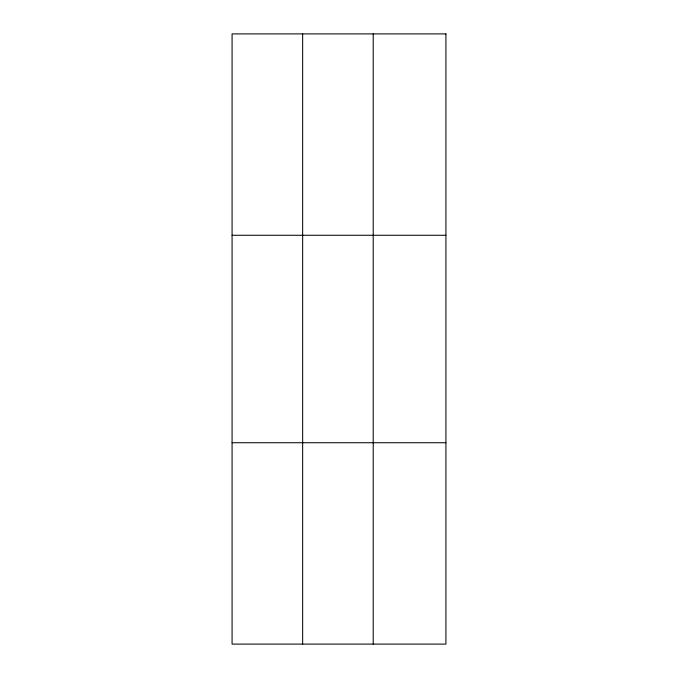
<?xml version="1.0" encoding="UTF-8"?>
<svg xmlns="http://www.w3.org/2000/svg" width="678" height="678" viewBox="0 0 678 678"><rect width="100%" height="100%" fill="white"/><g stroke="black" fill="none" stroke-linecap="round" stroke-linejoin="round"><path stroke-width="1.02" d="M302.651 33.9L302.651 644.1M373.214 33.9L373.214 644.1M232.079 235.266L445.921 235.266M232.079 442.734L445.921 442.734M445.921 33.9L445.921 644.1L232.079 644.1L232.079 33.9L445.921 33.9"/></g></svg>
